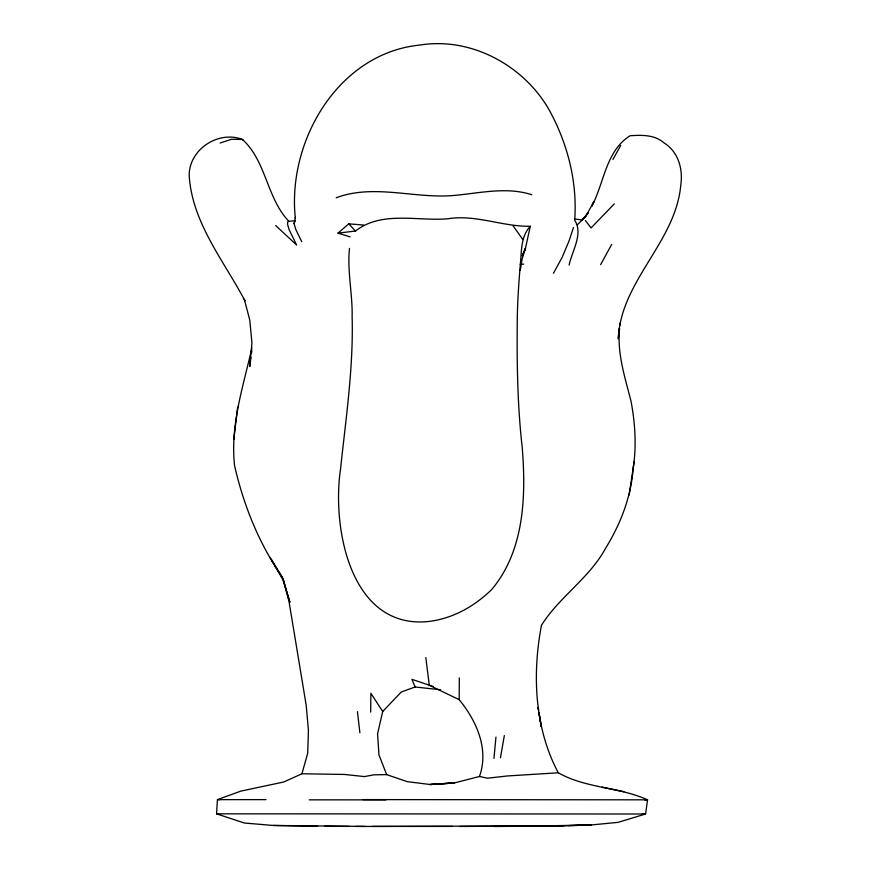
<?xml version="1.0" encoding="UTF-8"?>
<svg xmlns="http://www.w3.org/2000/svg" width="870" height="870" viewBox="0 0 870 870"><rect width="100%" height="100%" fill="white"/><g stroke="black" fill="none" stroke-linecap="round" stroke-linejoin="round"><path stroke-width="1.3" d="M365.302 826.424L273.093 825.456L244.285 823.009L216.565 813.831L217.424 799.639L240.87 791.102L283.718 782.01L301.923 773.778L344.335 774.441L364.399 776.584L373.817 774.833L386.639 774.615L407.236 781.651L430.248 784.522L455.053 782.761L479.435 776.497C489.266 749.266 476.532 720.751 459.175 699.676L459.316 677.915M370.685 712.117L370.87 693.27L382.702 711.486L377.558 733.867L378.972 754.91L386.639 774.615M460.208 826.467L557.376 825.989L591.165 824.967L618.189 822.335L645.573 814.005L647.552 799.824C618.929 786.795 585.825 788.492 558.29 772.777C534.474 728.179 532.135 674.207 541.466 625.312C559.269 596.831 589.11 578.43 605.346 548.676C620.364 524.392 631.033 497.346 633.121 468.669C636.612 446.343 635.209 423.625 631.076 401.483C625.084 377.569 616.906 353.361 619.614 328.371M574.809 218.392C577.234 180.384 567.044 141.951 548.568 108.848C523.011 64.989 470.757 36.834 419.884 45.055C338.06 53.2 286.915 141.451 295.365 218.533M619.821 325.695L620.038 323.009M363.714 225.047L348.739 223.851L337.973 233.138L355.46 231.05C381.484 210.638 417.078 221.263 447.452 218.827C475.814 214.129 502.447 226.831 530.298 226.243C521.337 236.009 521.641 248.733 520.608 261.087C519.042 279.172 517.77 297.279 517.324 315.418C516.813 359.288 517.204 403.267 522.163 446.908C526.132 495.487 524.599 550.395 491.67 589.577C474.291 606.444 453.096 618.385 428.943 621.463C350.447 629.913 331.72 527.622 340.529 469.169C345.858 418.513 353.514 367.847 352.132 316.767C352.622 293.929 347.108 271.146 349.501 248.385M493.953 758.422L495.954 737.097M619.342 328.153L618.276 338.713C620.799 280.488 675.816 242.36 680.829 184.701C683.091 168.889 678.274 151.858 664.212 143.006C654.642 134.6 641.995 134.97 630.119 135.742C605.672 150.923 604.335 182.896 591.676 206.375L593.873 201.72L585.619 216.543L581.867 220.327M251.898 348.033C243.154 386.639 230.126 425.343 234.563 465.602C243.6 505.329 258.977 543.446 282.174 577.06L270.091 557.452M233.802 439.448L237.662 407.029M250.973 357.32L249.723 366.574L251.941 342.878L249.799 320.225L244.318 299.247L244.97 300.835C223.677 260.413 192.107 222.807 189.171 175.381C189.138 149.303 218.446 130.152 242.48 139.472C266.503 161.461 266.633 198.132 288.873 221.339L295.191 220.697M251.506 353.351L251.865 350.708M629.13 495.052L634.121 461.731M520.325 270.178L522.13 258.955L525.447 248.331L530.298 226.243M500.457 757.759L504.339 735.552M301.749 241.719L295.746 229.343L294.082 223.601L295.398 217.326M301.923 773.778L307.719 753.202L308.426 730.126L306.186 705.189L288.992 601.42L282.891 578.213L289.917 602.377L283.054 580.083L271.527 559.758M569.111 265.089C571.992 250.854 583.683 233.834 574.526 219.871M573.461 227.548L569.078 240.87L562.259 257.118L553.472 273.234M294.082 223.601L294.93 221.263M522.468 255.671L525.447 248.331L522.217 255.715M600.626 264.665L611.664 244.459M612.948 159.406L620.691 145.475M614.329 203.841L591.089 227.918L585.401 220.567M382.702 711.486L401.255 692.031L415.099 686.985L440.644 689.779M577.332 224.819L585.619 216.543L588.087 212.824L582.215 219.958L574.907 219.055M220.099 143.028L231.409 139.276L242.48 139.472L242.969 140.2M288.873 221.339L287.829 221.676L287.502 223.981L289.079 229.604L296.637 245.035L275.703 225.569M336.19 197.784C373.154 183.875 412.913 198.219 451.095 195.696C477.771 193.673 505.633 186.191 531.864 194.76M558.29 772.777L507.362 775.964L487.559 778.193L479.435 776.497M430.248 784.522L454.488 783L429.9 784.501M520.804 826.359L591.165 824.967M568.414 825.608L583.629 825.217M557.376 825.989L563.629 825.88L372.567 826.424M520.173 264.219L523.686 264.154M515.975 826.337L494.236 826.435L506.71 826.359M220.088 799.628L217.424 799.639L266.013 799.628M642.941 814.015L645.573 814.005L216.565 813.831M452.313 826.424L355.732 826.435M644.572 799.813L647.552 799.824L362.844 799.595M317.615 826.228L273.093 825.456M349.207 826.413L324.825 826.272M602.312 787.209L623.888 791.667M337.973 233.138L350.099 236.857M433.129 686.484L411.901 679.329L415.099 686.985M459.175 699.676L429.28 685.245L425.821 657.557M348.739 223.851L355.46 231.05M513.213 226.004L522.62 239.228M538.965 712.519L541.227 726.58L538.921 712.519M357.429 711.595L359.886 732.79M309.176 799.845A220.099 0.544 0.1 0 1 385.91 799.878M538.552 709.953L538.138 707.397L538.519 709.963"/></g></svg>
